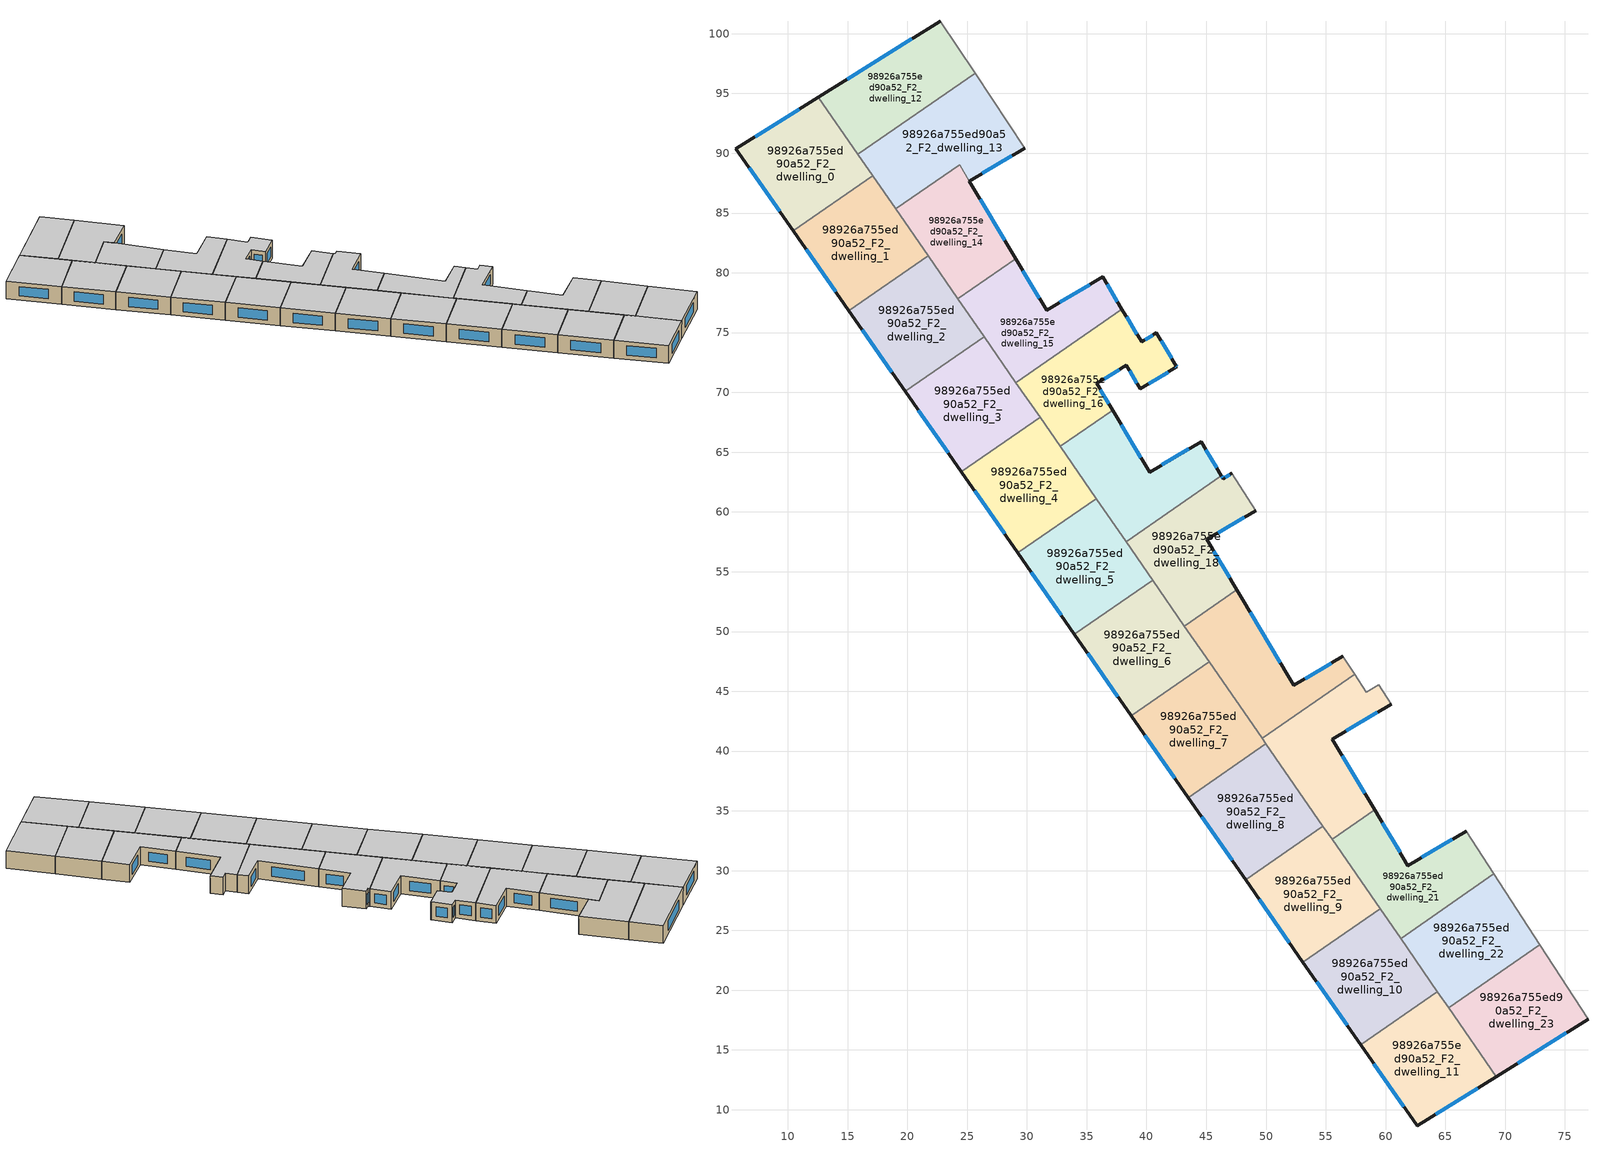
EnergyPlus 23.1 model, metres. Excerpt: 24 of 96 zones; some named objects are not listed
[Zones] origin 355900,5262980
98926a755ed90a52_F2_dwelling_0
 floor to 98926a755ed90a52_F1_dwelling_0 (EU_floor_Construction): 12.56,94.68 17.09,88.14 10.44,83.54 5.67,90.38 z6
 wall outside (EU_wall_Construction): 12.56,94.68 5.67,90.38 10.44,83.54 z6:9
 wall to 98926a755ed90a52_F2_dwelling_1 (EU_wall_Construction): 10.44,83.54 17.09,88.14 z6:9
 wall to 98926a755ed90a52_F2_dwelling_12 (EU_wall_Construction): 15.86,89.91 12.56,94.68 z6:9
 wall to 98926a755ed90a52_F2_dwelling_13 (EU_wall_Construction): 17.09,88.14 15.86,89.91 z6:9
 window (EU_Window_Construction): 6.79,88.77 9.32,85.14 / 10.95,93.67 7.29,91.39 z6.7:8.3
 ceiling to 98926a755ed90a52_F3_dwelling_0 (EU_floor_Construction): 17.09,88.14 12.56,94.68 5.67,90.38 10.44,83.54 z9
98926a755ed90a52_F2_dwelling_1
 floor to 98926a755ed90a52_F1_dwelling_1 (EU_floor_Construction): 17.09,88.14 21.75,81.41 15.12,76.83 10.44,83.54 z6
 wall outside (EU_wall_Construction): 10.44,83.54 15.12,76.83 z6:9
 wall to 98926a755ed90a52_F2_dwelling_2 (EU_wall_Construction): 15.12,76.83 21.75,81.41 z6:9
 wall to 98926a755ed90a52_F2_dwelling_14 (EU_wall_Construction): 21.75,81.41 19.03,85.34 z6:9
 wall to 98926a755ed90a52_F2_dwelling_13 (EU_wall_Construction): 19.03,85.34 17.09,88.14 z6:9
 window (EU_Window_Construction): 11.54,81.96 14.02,78.4 z6.7:8.3
 ceiling to 98926a755ed90a52_F3_dwelling_1 (EU_floor_Construction): 21.75,81.41 17.09,88.14 10.44,83.54 15.12,76.83 z9
98926a755ed90a52_F2_dwelling_10
 floor to 98926a755ed90a52_F1_dwelling_10 (EU_floor_Construction): 59.54,26.81 64.34,19.88 57.91,15.43 53.09,22.35 z6
 wall outside (EU_wall_Construction): 53.09,22.35 57.91,15.43 z6:9
 wall to 98926a755ed90a52_F2_dwelling_11 (EU_wall_Construction): 57.91,15.43 64.34,19.88 z6:9
 wall to 98926a755ed90a52_F2_dwelling_9 (EU_wall_Construction): 59.54,26.81 53.09,22.35 z6:9
 wall to 98926a755ed90a52_F2_dwelling_22 (EU_wall_Construction): 64.34,19.88 61.27,24.32 z6:9
 wall to 98926a755ed90a52_F2_dwelling_21 (EU_wall_Construction): 61.27,24.32 59.54,26.81 z6:9
 window (EU_Window_Construction): 54.22,20.73 56.78,17.06 z6.7:8.3
 ceiling to 98926a755ed90a52_F3_dwelling_10 (EU_floor_Construction): 64.34,19.88 59.54,26.81 53.09,22.35 57.91,15.43 z9
98926a755ed90a52_F2_dwelling_11
 floor to 98926a755ed90a52_F1_dwelling_11 (EU_floor_Construction): 64.34,19.88 69.26,12.78 62.64,8.65 57.91,15.43 z6
 wall outside (EU_wall_Construction): 57.91,15.43 62.64,8.65 69.26,12.78 z6:9
 wall to 98926a755ed90a52_F2_dwelling_23 (EU_wall_Construction): 69.26,12.78 65.28,18.53 z6:9
 wall to 98926a755ed90a52_F2_dwelling_22 (EU_wall_Construction): 65.28,18.53 64.34,19.88 z6:9
 window (EU_Window_Construction): 64.2,9.62 67.71,11.81 / 59.02,13.84 61.53,10.24 z6.7:8.3
 ceiling to 98926a755ed90a52_F3_dwelling_11 (EU_floor_Construction): 69.26,12.78 64.34,19.88 57.91,15.43 62.64,8.65 z9
98926a755ed90a52_F2_dwelling_12
 floor to 98926a755ed90a52_F1_dwelling_12 (EU_floor_Construction): 22.78,101.06 25.66,96.7 15.86,89.91 12.56,94.68 z6
 wall outside (EU_wall_Construction): 22.78,101.06 12.56,94.68 z6:9
 wall to 98926a755ed90a52_F2_dwelling_13 (EU_wall_Construction): 15.86,89.91 25.66,96.7 z6:9
 wall adiabatic (EU_wall_Construction): 25.66,96.7 22.78,101.06 z6:9
 window (EU_Window_Construction): 20.38,99.56 14.96,96.18 z6.7:8.3
 ceiling to 98926a755ed90a52_F3_dwelling_12 (EU_floor_Construction): 25.66,96.7 22.78,101.06 12.56,94.68 15.86,89.91 z9
98926a755ed90a52_F2_dwelling_13
 floor to 98926a755ed90a52_F1_dwelling_13 (EU_floor_Construction): 25.66,96.7 29.83,90.42 25.2,87.66 24.38,89.04 19.03,85.34 15.86,89.91 z6
 wall outside (EU_wall_Construction): 25.2,87.66 29.83,90.42 z6:9
 wall adiabatic (EU_wall_Construction): 29.83,90.42 25.66,96.7 z6:9
 wall to 98926a755ed90a52_F2_dwelling_14 (EU_wall_Construction): 19.03,85.34 24.37,89.04 / 24.38,89.04 25.2,87.66 z6:9
 window (EU_Window_Construction): 26.28,88.31 28.74,89.77 z6.7:8.3
 ceiling to 98926a755ed90a52_F3_dwelling_13 (EU_floor_Construction): 29.83,90.42 25.66,96.7 15.86,89.91 19.03,85.34 24.38,89.04 25.2,87.66 z9
98926a755ed90a52_F2_dwelling_14
 floor to 98926a755ed90a52_F1_dwelling_14 (EU_floor_Construction): 25.2,87.66 29.06,81.19 24.22,77.84 19.03,85.34 24.37,89.04 z6
 wall outside (EU_wall_Construction): 29.06,81.19 25.2,87.66 z6:9
 wall to 98926a755ed90a52_F2_dwelling_15 (EU_wall_Construction): 24.22,77.84 29.06,81.19 z6:9
 wall to 98926a755ed90a52_F2_dwelling_2 (EU_wall_Construction): 21.75,81.41 24.22,77.84 z6:9
 window (EU_Window_Construction): 28.15,82.71 26.11,86.14 z6.7:8.3
 ceiling to 98926a755ed90a52_F3_dwelling_14 (EU_floor_Construction): 29.06,81.19 25.2,87.66 24.37,89.04 19.03,85.34 24.22,77.84 z9
98926a755ed90a52_F2_dwelling_15
 floor to 98926a755ed90a52_F1_dwelling_15 (EU_floor_Construction): 36.35,79.66 37.96,76.97 29.08,70.82 24.22,77.84 29.06,81.19 31.64,76.86 z6
 wall outside (EU_wall_Construction): 37.96,76.97 36.35,79.66 31.64,76.86 29.06,81.19 z6:9
 wall to 98926a755ed90a52_F2_dwelling_16 (EU_wall_Construction): 29.08,70.82 37.96,76.97 z6:9
 wall to 98926a755ed90a52_F2_dwelling_3 (EU_wall_Construction): 26.42,74.67 29.08,70.82 z6:9
 wall to 98926a755ed90a52_F2_dwelling_2 (EU_wall_Construction): 24.22,77.84 26.42,74.67 z6:9
 window (EU_Window_Construction): 31.04,77.88 29.67,80.18 / 35.24,79 32.75,77.52 / 37.58,77.6 36.72,79.03 z6.7:8.3
 ceiling to 98926a755ed90a52_F3_dwelling_15 (EU_floor_Construction): 37.96,76.97 36.35,79.66 31.64,76.86 29.06,81.19 24.22,77.84 29.08,70.82 z9
98926a755ed90a52_F2_dwelling_16
 floor to 98926a755ed90a52_F1_dwelling_16 (EU_floor_Construction): 40.84,74.97 42.49,72.19 42.53,72.12 39.47,70.31 38.32,72.25 35.83,70.77 37.17,68.51 32.78,65.47 29.08,70.82 37.96,76.97 39.59,74.23 z6
 wall outside (EU_wall_Construction): 37.17,68.51 35.83,70.77 38.32,72.25 39.47,70.31 42.53,72.12 42.49,72.19 40.84,74.97 39.59,74.23 37.96,76.97 z6:9
 wall to 98926a755ed90a52_F2_dwelling_17 (EU_wall_Construction): 32.78,65.47 37.17,68.51 z6:9
 wall to 98926a755ed90a52_F2_dwelling_4 (EU_wall_Construction): 31.1,67.9 32.78,65.47 z6:9
 wall to 98926a755ed90a52_F2_dwelling_3 (EU_wall_Construction): 29.08,70.82 31.1,67.9 z6:9
 window (EU_Window_Construction): 40.19,70.74 41.81,71.7 / 38.59,71.79 39.2,70.76 / 36.41,71.11 37.73,71.9 / 36.86,69.04 36.14,70.24 / 39.2,74.87 38.34,76.32 / 40.54,74.8 39.88,74.4 / 42.1,72.84 41.22,74.32 / 42.52,72.14 42.5,72.18 z6.7:8.3
 ceiling to 98926a755ed90a52_F3_dwelling_16 (EU_floor_Construction): 39.47,70.31 42.53,72.12 42.49,72.19 40.84,74.97 39.59,74.23 37.96,76.97 29.08,70.82 32.78,65.47 37.17,68.51 35.83,70.77 38.32,72.25 z9
98926a755ed90a52_F2_dwelling_17
 floor to 98926a755ed90a52_F1_dwelling_17 (EU_floor_Construction): 44.57,65.87 46.26,63.03 38.29,57.51 32.78,65.47 37.17,68.51 40.27,63.33 z6
 wall outside (EU_wall_Construction): 46.26,63.03 44.57,65.87 40.27,63.33 37.17,68.51 z6:9
 wall to 98926a755ed90a52_F2_dwelling_18 (EU_wall_Construction): 38.29,57.51 46.26,63.03 z6:9
 wall to 98926a755ed90a52_F2_dwelling_5 (EU_wall_Construction): 35.8,61.11 38.29,57.51 z6:9
 wall to 98926a755ed90a52_F2_dwelling_4 (EU_wall_Construction): 32.78,65.47 35.8,61.11 z6:9
 window (EU_Window_Construction): 39.54,64.55 37.9,67.3 / 43.56,65.27 41.28,63.93 / 45.86,63.7 44.96,65.2 z6.7:8.3
 ceiling to 98926a755ed90a52_F3_dwelling_17 (EU_floor_Construction): 46.26,63.03 44.57,65.87 40.27,63.33 37.17,68.51 32.78,65.47 38.29,57.51 z9
98926a755ed90a52_F2_dwelling_18
 floor to 98926a755ed90a52_F1_dwelling_18 (EU_floor_Construction): 47.15,63.23 49.13,60.12 45.04,57.7 47.55,53.49 43.17,50.46 38.29,57.51 46.26,63.03 46.4,62.79 z6
 wall outside (EU_wall_Construction): 47.55,53.49 45.04,57.7 49.13,60.12 / 47.15,63.23 46.4,62.79 46.26,63.03 z6:9
 wall adiabatic (EU_wall_Construction): 49.13,60.12 47.15,63.23 z6:9
 wall to 98926a755ed90a52_F2_dwelling_19 (EU_wall_Construction): 43.17,50.46 47.55,53.49 z6:9
 wall to 98926a755ed90a52_F2_dwelling_6 (EU_wall_Construction): 40.52,54.3 43.17,50.46 z6:9
 wall to 98926a755ed90a52_F2_dwelling_5 (EU_wall_Construction): 38.29,57.51 40.52,54.3 z6:9
 window (EU_Window_Construction): 46,58.26 48.17,59.55 / 46.97,54.48 45.63,56.71 / 46.37,62.84 46.29,62.97 / 46.97,63.12 46.58,62.89 z6.7:8.3
 ceiling to 98926a755ed90a52_F3_dwelling_18 (EU_floor_Construction): 47.55,53.49 45.04,57.7 49.13,60.12 47.15,63.23 46.4,62.79 46.26,63.03 38.29,57.51 43.17,50.46 z9
98926a755ed90a52_F2_dwelling_19
 floor to 98926a755ed90a52_F1_dwelling_19 (EU_floor_Construction): 56.44,47.93 57.41,46.41 49.68,41.06 43.17,50.46 47.55,53.49 52.33,45.5 z6
 wall outside (EU_wall_Construction): 56.44,47.93 52.33,45.5 47.55,53.49 z6:9
 wall to 98926a755ed90a52_F2_dwelling_20 (EU_wall_Construction): 49.68,41.06 57.41,46.41 z6:9
 wall adiabatic (EU_wall_Construction): 57.41,46.41 56.44,47.93 z6:9
 wall to 98926a755ed90a52_F2_dwelling_7 (EU_wall_Construction): 45.25,47.46 49.68,41.06 z6:9
 wall to 98926a755ed90a52_F2_dwelling_6 (EU_wall_Construction): 43.17,50.46 45.25,47.46 z6:9
 window (EU_Window_Construction): 51.21,47.37 48.68,51.61 / 55.47,47.36 53.3,46.07 z6.7:8.3
 ceiling to 98926a755ed90a52_F3_dwelling_19 (EU_floor_Construction): 57.41,46.41 56.44,47.93 52.33,45.5 47.55,53.49 43.17,50.46 49.68,41.06 z9
98926a755ed90a52_F2_dwelling_2
 floor to 98926a755ed90a52_F1_dwelling_2 (EU_floor_Construction): 21.75,81.41 26.42,74.67 19.81,70.1 15.12,76.83 z6
 wall outside (EU_wall_Construction): 15.12,76.83 19.81,70.1 z6:9
 wall to 98926a755ed90a52_F2_dwelling_3 (EU_wall_Construction): 19.81,70.1 26.42,74.67 z6:9
 window (EU_Window_Construction): 16.22,75.25 18.71,71.68 z6.7:8.3
 ceiling to 98926a755ed90a52_F3_dwelling_2 (EU_floor_Construction): 26.42,74.67 21.75,81.41 15.12,76.83 19.81,70.1 z9
98926a755ed90a52_F2_dwelling_20
 floor to 98926a755ed90a52_F1_dwelling_20 (EU_floor_Construction): 59.42,45.57 60.47,43.93 55.54,41 59.08,35.09 55.52,32.63 49.68,41.06 57.41,46.41 58.37,44.9 z6
 wall outside (EU_wall_Construction): 59.08,35.09 55.54,41 60.47,43.93 z6:9
 wall to 98926a755ed90a52_F2_dwelling_21 (EU_wall_Construction): 55.52,32.63 59.08,35.09 z6:9
 wall adiabatic (EU_wall_Construction): 60.47,43.93 59.42,45.57 58.37,44.9 57.41,46.41 z6:9
 wall to 98926a755ed90a52_F2_dwelling_8 (EU_wall_Construction): 50,40.6 54.76,33.72 z6:9
 wall to 98926a755ed90a52_F2_dwelling_7 (EU_wall_Construction): 49.68,41.06 50,40.6 z6:9
 wall to 98926a755ed90a52_F2_dwelling_9 (EU_wall_Construction): 54.76,33.72 55.52,32.63 z6:9
 window (EU_Window_Construction): 56.7,41.69 59.32,43.24 / 58.25,36.48 56.37,39.61 z6.7:8.3
 ceiling to 98926a755ed90a52_F3_dwelling_20 (EU_floor_Construction): 59.08,35.09 55.54,41 60.47,43.93 59.42,45.57 58.37,44.9 57.41,46.41 49.68,41.06 55.52,32.63 z9
98926a755ed90a52_F2_dwelling_21
 floor to 98926a755ed90a52_F1_dwelling_21 (EU_floor_Construction): 66.74,33.31 69.06,29.72 61.27,24.32 55.52,32.63 59.08,35.09 61.87,30.43 z6
 wall outside (EU_wall_Construction): 66.74,33.31 61.87,30.43 59.08,35.09 z6:9
 wall to 98926a755ed90a52_F2_dwelling_22 (EU_wall_Construction): 61.27,24.32 69.06,29.72 z6:9
 wall adiabatic (EU_wall_Construction): 69.06,29.72 66.74,33.31 z6:9
 wall to 98926a755ed90a52_F2_dwelling_9 (EU_wall_Construction): 55.52,32.63 59.54,26.81 z6:9
 window (EU_Window_Construction): 61.21,31.52 59.73,33.99 / 65.6,32.63 63.01,31.1 z6.7:8.3
 ceiling to 98926a755ed90a52_F3_dwelling_21 (EU_floor_Construction): 69.06,29.72 66.74,33.31 61.87,30.43 59.08,35.09 55.52,32.63 61.27,24.32 z9
98926a755ed90a52_F2_dwelling_22
 floor to 98926a755ed90a52_F1_dwelling_22 (EU_floor_Construction): 69.06,29.72 72.89,23.81 65.28,18.53 61.27,24.32 z6
 wall adiabatic (EU_wall_Construction): 72.89,23.81 69.06,29.72 z6:9
 wall to 98926a755ed90a52_F2_dwelling_23 (EU_wall_Construction): 65.28,18.53 72.89,23.81 z6:9
 ceiling to 98926a755ed90a52_F3_dwelling_22 (EU_floor_Construction): 72.89,23.81 69.06,29.72 61.27,24.32 65.28,18.53 z9
98926a755ed90a52_F2_dwelling_23
 floor to 98926a755ed90a52_F1_dwelling_23 (EU_floor_Construction): 72.89,23.81 76.93,17.57 69.26,12.78 65.28,18.53 z6
 wall outside (EU_wall_Construction): 69.26,12.78 76.93,17.57 z6:9
 wall adiabatic (EU_wall_Construction): 76.93,17.57 72.89,23.81 z6:9
 window (EU_Window_Construction): 71.06,13.9 75.13,16.44 z6.7:8.3
 ceiling to 98926a755ed90a52_F3_dwelling_23 (EU_floor_Construction): 76.93,17.57 72.89,23.81 65.28,18.53 69.26,12.78 z9
98926a755ed90a52_F2_dwelling_3
 floor to 98926a755ed90a52_F1_dwelling_3 (EU_floor_Construction): 26.42,74.67 31.1,67.9 24.52,63.34 19.81,70.1 z6
 wall outside (EU_wall_Construction): 19.81,70.1 24.52,63.34 z6:9
 wall to 98926a755ed90a52_F2_dwelling_4 (EU_wall_Construction): 24.52,63.34 31.1,67.9 z6:9
 window (EU_Window_Construction): 20.92,68.51 23.41,64.93 z6.7:8.3
 ceiling to 98926a755ed90a52_F3_dwelling_3 (EU_floor_Construction): 31.1,67.9 26.42,74.67 19.81,70.1 24.52,63.34 z9
98926a755ed90a52_F2_dwelling_4
 floor to 98926a755ed90a52_F1_dwelling_4 (EU_floor_Construction): 31.1,67.9 35.8,61.11 29.24,56.57 24.52,63.34 z6
 wall outside (EU_wall_Construction): 24.52,63.34 29.24,56.57 z6:9
 wall to 98926a755ed90a52_F2_dwelling_5 (EU_wall_Construction): 29.24,56.57 35.8,61.11 z6:9
 window (EU_Window_Construction): 25.63,61.75 28.13,58.16 z6.7:8.3
 ceiling to 98926a755ed90a52_F3_dwelling_4 (EU_floor_Construction): 35.8,61.11 31.1,67.9 24.52,63.34 29.24,56.57 z9
98926a755ed90a52_F2_dwelling_5
 floor to 98926a755ed90a52_F1_dwelling_5 (EU_floor_Construction): 35.8,61.11 40.52,54.3 33.98,49.77 29.24,56.57 z6
 wall outside (EU_wall_Construction): 29.24,56.57 33.98,49.77 z6:9
 wall to 98926a755ed90a52_F2_dwelling_6 (EU_wall_Construction): 33.98,49.77 40.52,54.3 z6:9
 window (EU_Window_Construction): 30.35,54.97 32.86,51.37 z6.7:8.3
 ceiling to 98926a755ed90a52_F3_dwelling_5 (EU_floor_Construction): 40.52,54.3 35.8,61.11 29.24,56.57 33.98,49.77 z9
98926a755ed90a52_F2_dwelling_6
 floor to 98926a755ed90a52_F1_dwelling_6 (EU_floor_Construction): 40.52,54.3 45.25,47.46 38.73,42.95 33.98,49.77 z6
 wall outside (EU_wall_Construction): 33.98,49.77 38.73,42.95 z6:9
 wall to 98926a755ed90a52_F2_dwelling_7 (EU_wall_Construction): 38.73,42.95 45.25,47.46 z6:9
 window (EU_Window_Construction): 35.09,48.17 37.62,44.55 z6.7:8.3
 ceiling to 98926a755ed90a52_F3_dwelling_6 (EU_floor_Construction): 45.25,47.46 40.52,54.3 33.98,49.77 38.73,42.95 z9
98926a755ed90a52_F2_dwelling_7
 floor to 98926a755ed90a52_F1_dwelling_7 (EU_floor_Construction): 45.25,47.46 50,40.6 43.5,36.11 38.73,42.95 z6
 wall outside (EU_wall_Construction): 38.73,42.95 43.5,36.11 z6:9
 wall to 98926a755ed90a52_F2_dwelling_8 (EU_wall_Construction): 43.5,36.11 50,40.6 z6:9
 window (EU_Window_Construction): 39.85,41.34 42.38,37.71 z6.7:8.3
 ceiling to 98926a755ed90a52_F3_dwelling_7 (EU_floor_Construction): 50,40.6 45.25,47.46 38.73,42.95 43.5,36.11 z9
98926a755ed90a52_F2_dwelling_8
 floor to 98926a755ed90a52_F1_dwelling_8 (EU_floor_Construction): 50,40.6 54.76,33.72 48.29,29.24 43.5,36.11 z6
 wall outside (EU_wall_Construction): 43.5,36.11 48.29,29.24 z6:9
 wall to 98926a755ed90a52_F2_dwelling_9 (EU_wall_Construction): 48.29,29.24 54.76,33.72 z6:9
 window (EU_Window_Construction): 44.63,34.49 47.16,30.85 z6.7:8.3
 ceiling to 98926a755ed90a52_F3_dwelling_8 (EU_floor_Construction): 54.76,33.72 50,40.6 43.5,36.11 48.29,29.24 z9
98926a755ed90a52_F2_dwelling_9
 floor to 98926a755ed90a52_F1_dwelling_9 (EU_floor_Construction): 54.76,33.72 59.54,26.81 53.09,22.35 48.29,29.24 z6
 wall outside (EU_wall_Construction): 48.29,29.24 53.09,22.35 z6:9
 window (EU_Window_Construction): 49.42,27.62 51.96,23.97 z6.7:8.3
 ceiling to 98926a755ed90a52_F3_dwelling_9 (EU_floor_Construction): 59.54,26.81 54.76,33.72 48.29,29.24 53.09,22.35 z9
[Building]
EU S2 Campaign: North Axis=0; Terrain=City; Solar Distribution=FullExterior
[Site:Location]
Budapest.Ferenc.Liszt.Intl.AP: Latitude=47.437; Longitude=19.256; Time Zone=1; Elevation=185
[SizingPeriod:WeatherFileDays]
AnnualSizingPeriod: Begin Month=1; Begin Day of Month=1; End Month=12; End Day of Month=31; Day of Week for Start Day=Monday; Use Weather File Daylight Saving Period=No; Use Weather File Rain and Snow Indicators=No
[MATERIAL]
EU_InternalMass_Material: Roughness=MediumRough; Thickness=0.1; Conductivity=1; Density=1800; Specific Heat=900; Thermal Absorptance=0.9; Solar Absorptance=0.7; Visible Absorptance=0.7
[MATERIAL:NOMASS] Roughness=MediumRough; Thermal Absorptance=0.9; Solar Absorptance=0.7; Visible Absorptance=0.7
Name | Thermal Resistance
EU_wall_NoMass | 0.832559
EU_floor_NoMass | 0.872794
[WINDOWMATERIAL:SIMPLEGLAZINGSYSTEM]
EU_Window_SimpleGlazing: UFactor=2.79869; Solar Heat Gain Coefficient=0.75; Visible Transmittance=0.75
[CONSTRUCTION]
EU_wall_Construction: EU_wall_NoMass
EU_floor_Construction: EU_floor_NoMass
EU_Window_Construction: EU_Window_SimpleGlazing
EU_InternalMass_Construction: EU_InternalMass_Material
[ZONE] Type=1; Multiplier=1; Ceiling Height=autocalculate; Floor Area=autocalculate; Part of Total Floor Area=Yes
Name | Volume
98926a755ed90a52_F2_dwelling_0 | 198.057
98926a755ed90a52_F2_dwelling_1 | 198.036
98926a755ed90a52_F2_dwelling_10 | 198.038
98926a755ed90a52_F2_dwelling_11 | 198.054
98926a755ed90a52_F2_dwelling_12; 98926a755ed90a52_F2_dwelling_9 | 198.048
98926a755ed90a52_F2_dwelling_13 | 226.72
98926a755ed90a52_F2_dwelling_14 | 169.36
98926a755ed90a52_F2_dwelling_15 | 198.058
98926a755ed90a52_F2_dwelling_16 | 198.185
98926a755ed90a52_F2_dwelling_17 | 197.913
98926a755ed90a52_F2_dwelling_18 | 198.033
98926a755ed90a52_F2_dwelling_19; 98926a755ed90a52_F2_dwelling_6 | 198.055
98926a755ed90a52_F2_dwelling_2 | 198.059
98926a755ed90a52_F2_dwelling_20; 98926a755ed90a52_F2_dwelling_7 | 198.04
98926a755ed90a52_F2_dwelling_21 | 198.044
98926a755ed90a52_F2_dwelling_22; 98926a755ed90a52_F2_dwelling_23 | 198.05
98926a755ed90a52_F2_dwelling_3 | 198.022
98926a755ed90a52_F2_dwelling_4 | 198.056
98926a755ed90a52_F2_dwelling_5 | 198.049
98926a755ed90a52_F2_dwelling_8 | 198.034
[INTERNALMASS] Construction=EU_InternalMass_Construction
Name | Zone or ZoneList | Surface Area
98926a755ed90a52_F2_dwelling_0_EU_InternalMass | 98926a755ed90a52_F2_dwelling_0 | 66.0191
98926a755ed90a52_F2_dwelling_1_EU_InternalMass | 98926a755ed90a52_F2_dwelling_1 | 66.0119
98926a755ed90a52_F2_dwelling_2_EU_InternalMass | 98926a755ed90a52_F2_dwelling_2 | 66.0197
98926a755ed90a52_F2_dwelling_3_EU_InternalMass | 98926a755ed90a52_F2_dwelling_3 | 66.0072
98926a755ed90a52_F2_dwelling_4_EU_InternalMass | 98926a755ed90a52_F2_dwelling_4 | 66.0186
98926a755ed90a52_F2_dwelling_5_EU_InternalMass | 98926a755ed90a52_F2_dwelling_5 | 66.0165
98926a755ed90a52_F2_dwelling_6_EU_InternalMass | 98926a755ed90a52_F2_dwelling_6 | 66.0181
98926a755ed90a52_F2_dwelling_7_EU_InternalMass | 98926a755ed90a52_F2_dwelling_7 | 66.0136
98926a755ed90a52_F2_dwelling_8_EU_InternalMass | 98926a755ed90a52_F2_dwelling_8 | 66.0113
98926a755ed90a52_F2_dwelling_9_EU_InternalMass | 98926a755ed90a52_F2_dwelling_9 | 66.016
98926a755ed90a52_F2_dwelling_10_EU_InternalMass | 98926a755ed90a52_F2_dwelling_10 | 66.0126
98926a755ed90a52_F2_dwelling_11_EU_InternalMass | 98926a755ed90a52_F2_dwelling_11 | 66.018
98926a755ed90a52_F2_dwelling_12_EU_InternalMass | 98926a755ed90a52_F2_dwelling_12 | 66.016
98926a755ed90a52_F2_dwelling_13_EU_InternalMass | 98926a755ed90a52_F2_dwelling_13 | 75.5717
98926a755ed90a52_F2_dwelling_14_EU_InternalMass | 98926a755ed90a52_F2_dwelling_14 | 56.4569
98926a755ed90a52_F2_dwelling_15_EU_InternalMass | 98926a755ed90a52_F2_dwelling_15 | 66.0194
98926a755ed90a52_F2_dwelling_16_EU_InternalMass | 98926a755ed90a52_F2_dwelling_16 | 66.0619
98926a755ed90a52_F2_dwelling_17_EU_InternalMass | 98926a755ed90a52_F2_dwelling_17 | 65.971
98926a755ed90a52_F2_dwelling_18_EU_InternalMass | 98926a755ed90a52_F2_dwelling_18 | 66.011
98926a755ed90a52_F2_dwelling_19_EU_InternalMass | 98926a755ed90a52_F2_dwelling_19 | 66.0182
98926a755ed90a52_F2_dwelling_20_EU_InternalMass | 98926a755ed90a52_F2_dwelling_20 | 66.0134
98926a755ed90a52_F2_dwelling_21_EU_InternalMass | 98926a755ed90a52_F2_dwelling_21 | 66.0145
98926a755ed90a52_F2_dwelling_22_EU_InternalMass | 98926a755ed90a52_F2_dwelling_22 | 66.0167
98926a755ed90a52_F2_dwelling_23_EU_InternalMass | 98926a755ed90a52_F2_dwelling_23 | 66.0168
[OTHEREQUIPMENT] Fuel Type=Electricity; Design Level Calculation Method=Watts/Area; Power per Zone Floor Area=1; Fraction Latent=0; Fraction Radiant=0; Fraction Lost=0; Carbon Dioxide Generation Rate=0; EndUse Subcategory=EU_Step8_InternalGains
Name | Zone or ZoneList or Space or SpaceList | Schedule
EU_Step8_InternalGain_98926a755ed90a52_F2_dwelling_0_f000 | 98926a755ed90a52_F2_dwelling_0 | EU_Step8_GainSchedule_98926a755ed90a52_F2_dwelling_0_f000
EU_Step8_InternalGain_98926a755ed90a52_F2_dwelling_1_f000 | 98926a755ed90a52_F2_dwelling_1 | EU_Step8_GainSchedule_98926a755ed90a52_F2_dwelling_1_f000
EU_Step8_InternalGain_98926a755ed90a52_F2_dwelling_2_f000 | 98926a755ed90a52_F2_dwelling_2 | EU_Step8_GainSchedule_98926a755ed90a52_F2_dwelling_2_f000
EU_Step8_InternalGain_98926a755ed90a52_F2_dwelling_3_f000 | 98926a755ed90a52_F2_dwelling_3 | EU_Step8_GainSchedule_98926a755ed90a52_F2_dwelling_3_f000
EU_Step8_InternalGain_98926a755ed90a52_F2_dwelling_4_f000 | 98926a755ed90a52_F2_dwelling_4 | EU_Step8_GainSchedule_98926a755ed90a52_F2_dwelling_4_f000
EU_Step8_InternalGain_98926a755ed90a52_F2_dwelling_5_f000 | 98926a755ed90a52_F2_dwelling_5 | EU_Step8_GainSchedule_98926a755ed90a52_F2_dwelling_5_f000
EU_Step8_InternalGain_98926a755ed90a52_F2_dwelling_6_f000 | 98926a755ed90a52_F2_dwelling_6 | EU_Step8_GainSchedule_98926a755ed90a52_F2_dwelling_6_f000
EU_Step8_InternalGain_98926a755ed90a52_F2_dwelling_7_f000 | 98926a755ed90a52_F2_dwelling_7 | EU_Step8_GainSchedule_98926a755ed90a52_F2_dwelling_7_f000
EU_Step8_InternalGain_98926a755ed90a52_F2_dwelling_8_f000 | 98926a755ed90a52_F2_dwelling_8 | EU_Step8_GainSchedule_98926a755ed90a52_F2_dwelling_8_f000
EU_Step8_InternalGain_98926a755ed90a52_F2_dwelling_9_f000 | 98926a755ed90a52_F2_dwelling_9 | EU_Step8_GainSchedule_98926a755ed90a52_F2_dwelling_9_f000
EU_Step8_InternalGain_98926a755ed90a52_F2_dwelling_10_f000 | 98926a755ed90a52_F2_dwelling_10 | EU_Step8_GainSchedule_98926a755ed90a52_F2_dwelling_10_f000
EU_Step8_InternalGain_98926a755ed90a52_F2_dwelling_11_f000 | 98926a755ed90a52_F2_dwelling_11 | EU_Step8_GainSchedule_98926a755ed90a52_F2_dwelling_11_f000
EU_Step8_InternalGain_98926a755ed90a52_F2_dwelling_12_f000 | 98926a755ed90a52_F2_dwelling_12 | EU_Step8_GainSchedule_98926a755ed90a52_F2_dwelling_12_f000
EU_Step8_InternalGain_98926a755ed90a52_F2_dwelling_13_f000 | 98926a755ed90a52_F2_dwelling_13 | EU_Step8_GainSchedule_98926a755ed90a52_F2_dwelling_13_f000
EU_Step8_InternalGain_98926a755ed90a52_F2_dwelling_14_f000 | 98926a755ed90a52_F2_dwelling_14 | EU_Step8_GainSchedule_98926a755ed90a52_F2_dwelling_14_f000
EU_Step8_InternalGain_98926a755ed90a52_F2_dwelling_15_f000 | 98926a755ed90a52_F2_dwelling_15 | EU_Step8_GainSchedule_98926a755ed90a52_F2_dwelling_15_f000
EU_Step8_InternalGain_98926a755ed90a52_F2_dwelling_16_f000 | 98926a755ed90a52_F2_dwelling_16 | EU_Step8_GainSchedule_98926a755ed90a52_F2_dwelling_16_f000
EU_Step8_InternalGain_98926a755ed90a52_F2_dwelling_17_f000 | 98926a755ed90a52_F2_dwelling_17 | EU_Step8_GainSchedule_98926a755ed90a52_F2_dwelling_17_f000
EU_Step8_InternalGain_98926a755ed90a52_F2_dwelling_18_f000 | 98926a755ed90a52_F2_dwelling_18 | EU_Step8_GainSchedule_98926a755ed90a52_F2_dwelling_18_f000
EU_Step8_InternalGain_98926a755ed90a52_F2_dwelling_19_f000 | 98926a755ed90a52_F2_dwelling_19 | EU_Step8_GainSchedule_98926a755ed90a52_F2_dwelling_19_f000
EU_Step8_InternalGain_98926a755ed90a52_F2_dwelling_20_f000 | 98926a755ed90a52_F2_dwelling_20 | EU_Step8_GainSchedule_98926a755ed90a52_F2_dwelling_20_f000
EU_Step8_InternalGain_98926a755ed90a52_F2_dwelling_21_f000 | 98926a755ed90a52_F2_dwelling_21 | EU_Step8_GainSchedule_98926a755ed90a52_F2_dwelling_21_f000
EU_Step8_InternalGain_98926a755ed90a52_F2_dwelling_22_f000 | 98926a755ed90a52_F2_dwelling_22 | EU_Step8_GainSchedule_98926a755ed90a52_F2_dwelling_22_f000
EU_Step8_InternalGain_98926a755ed90a52_F2_dwelling_23_f000 | 98926a755ed90a52_F2_dwelling_23 | EU_Step8_GainSchedule_98926a755ed90a52_F2_dwelling_23_f000
[ZONEVENTILATION:DESIGNFLOWRATE] Schedule=EU_AlwaysOn; Design Flow Rate Calculation Method=AirChanges/Hour; Air Changes per Hour=0.475469; Ventilation Type=Natural; Fan Pressure Rise=0; Fan Total Efficiency=1; Constant Term Coefficient=1; Temperature Term Coefficient=0; Velocity Term Coefficient=0; Velocity Squared Term Coefficient=0; Minimum Indoor Temperature=-100; Maximum Indoor Temperature=100; Delta Temperature=-100; Minimum Outdoor Temperature=-100; Maximum Outdoor Temperature=100; Maximum Wind Speed=40
Name | Zone or ZoneList or Space or SpaceList
EU_ConstantAir_98926a755ed90a52_F2_dwelling_0 | 98926a755ed90a52_F2_dwelling_0
EU_ConstantAir_98926a755ed90a52_F2_dwelling_1 | 98926a755ed90a52_F2_dwelling_1
EU_ConstantAir_98926a755ed90a52_F2_dwelling_2 | 98926a755ed90a52_F2_dwelling_2
EU_ConstantAir_98926a755ed90a52_F2_dwelling_3 | 98926a755ed90a52_F2_dwelling_3
EU_ConstantAir_98926a755ed90a52_F2_dwelling_4 | 98926a755ed90a52_F2_dwelling_4
EU_ConstantAir_98926a755ed90a52_F2_dwelling_5 | 98926a755ed90a52_F2_dwelling_5
EU_ConstantAir_98926a755ed90a52_F2_dwelling_6 | 98926a755ed90a52_F2_dwelling_6
EU_ConstantAir_98926a755ed90a52_F2_dwelling_7 | 98926a755ed90a52_F2_dwelling_7
EU_ConstantAir_98926a755ed90a52_F2_dwelling_8 | 98926a755ed90a52_F2_dwelling_8
EU_ConstantAir_98926a755ed90a52_F2_dwelling_9 | 98926a755ed90a52_F2_dwelling_9
EU_ConstantAir_98926a755ed90a52_F2_dwelling_10 | 98926a755ed90a52_F2_dwelling_10
EU_ConstantAir_98926a755ed90a52_F2_dwelling_11 | 98926a755ed90a52_F2_dwelling_11
EU_ConstantAir_98926a755ed90a52_F2_dwelling_12 | 98926a755ed90a52_F2_dwelling_12
EU_ConstantAir_98926a755ed90a52_F2_dwelling_13 | 98926a755ed90a52_F2_dwelling_13
EU_ConstantAir_98926a755ed90a52_F2_dwelling_14 | 98926a755ed90a52_F2_dwelling_14
EU_ConstantAir_98926a755ed90a52_F2_dwelling_15 | 98926a755ed90a52_F2_dwelling_15
EU_ConstantAir_98926a755ed90a52_F2_dwelling_16 | 98926a755ed90a52_F2_dwelling_16
EU_ConstantAir_98926a755ed90a52_F2_dwelling_17 | 98926a755ed90a52_F2_dwelling_17
EU_ConstantAir_98926a755ed90a52_F2_dwelling_18 | 98926a755ed90a52_F2_dwelling_18
EU_ConstantAir_98926a755ed90a52_F2_dwelling_19 | 98926a755ed90a52_F2_dwelling_19
EU_ConstantAir_98926a755ed90a52_F2_dwelling_20 | 98926a755ed90a52_F2_dwelling_20
EU_ConstantAir_98926a755ed90a52_F2_dwelling_21 | 98926a755ed90a52_F2_dwelling_21
EU_ConstantAir_98926a755ed90a52_F2_dwelling_22 | 98926a755ed90a52_F2_dwelling_22
EU_ConstantAir_98926a755ed90a52_F2_dwelling_23 | 98926a755ed90a52_F2_dwelling_23
[HVACTEMPLATE:ZONE:IDEALLOADSAIRSYSTEM] System Availability Schedule=EU_AlwaysOn; Maximum Heating Supply Air Temperature=50; Minimum Cooling Supply Air Temperature=13; Maximum Heating Supply Air Humidity Ratio=0.0156; Minimum Cooling Supply Air Humidity Ratio=0.0077; Heating Limit=NoLimit; Cooling Limit=NoLimit; Heating Availability Schedule=EU_AlwaysOn; Cooling Availability Schedule=EU_CoolingOff; Dehumidification Control Type=ConstantSensibleHeatRatio; Cooling Sensible Heat Ratio=0.7; Dehumidification Setpoint=60; Humidification Control Type=None; Humidification Setpoint=30; Outdoor Air Method=None; Outdoor Air Flow Rate per Person=0.00944; Outdoor Air Flow Rate per Zone Floor Area=0; Outdoor Air Flow Rate per Zone=0; Demand Controlled Ventilation Type=None; Outdoor Air Economizer Type=NoEconomizer; Heat Recovery Type=None; Sensible Heat Recovery Effectiveness=0.7; Latent Heat Recovery Effectiveness=0.65
Name | Template Thermostat
98926a755ed90a52_F2_dwelling_0 | EU_HeatOnly_98926a755ed90a52_F2_dwelling_0
98926a755ed90a52_F2_dwelling_1 | EU_HeatOnly_98926a755ed90a52_F2_dwelling_1
98926a755ed90a52_F2_dwelling_2 | EU_HeatOnly_98926a755ed90a52_F2_dwelling_2
98926a755ed90a52_F2_dwelling_3 | EU_HeatOnly_98926a755ed90a52_F2_dwelling_3
98926a755ed90a52_F2_dwelling_4 | EU_HeatOnly_98926a755ed90a52_F2_dwelling_4
98926a755ed90a52_F2_dwelling_5 | EU_HeatOnly_98926a755ed90a52_F2_dwelling_5
98926a755ed90a52_F2_dwelling_6 | EU_HeatOnly_98926a755ed90a52_F2_dwelling_6
98926a755ed90a52_F2_dwelling_7 | EU_HeatOnly_98926a755ed90a52_F2_dwelling_7
98926a755ed90a52_F2_dwelling_8 | EU_HeatOnly_98926a755ed90a52_F2_dwelling_8
98926a755ed90a52_F2_dwelling_9 | EU_HeatOnly_98926a755ed90a52_F2_dwelling_9
98926a755ed90a52_F2_dwelling_10 | EU_HeatOnly_98926a755ed90a52_F2_dwelling_10
98926a755ed90a52_F2_dwelling_11 | EU_HeatOnly_98926a755ed90a52_F2_dwelling_11
98926a755ed90a52_F2_dwelling_12 | EU_HeatOnly_98926a755ed90a52_F2_dwelling_12
98926a755ed90a52_F2_dwelling_13 | EU_HeatOnly_98926a755ed90a52_F2_dwelling_13
98926a755ed90a52_F2_dwelling_14 | EU_HeatOnly_98926a755ed90a52_F2_dwelling_14
98926a755ed90a52_F2_dwelling_15 | EU_HeatOnly_98926a755ed90a52_F2_dwelling_15
98926a755ed90a52_F2_dwelling_16 | EU_HeatOnly_98926a755ed90a52_F2_dwelling_16
98926a755ed90a52_F2_dwelling_17 | EU_HeatOnly_98926a755ed90a52_F2_dwelling_17
98926a755ed90a52_F2_dwelling_18 | EU_HeatOnly_98926a755ed90a52_F2_dwelling_18
98926a755ed90a52_F2_dwelling_19 | EU_HeatOnly_98926a755ed90a52_F2_dwelling_19
98926a755ed90a52_F2_dwelling_20 | EU_HeatOnly_98926a755ed90a52_F2_dwelling_20
98926a755ed90a52_F2_dwelling_21 | EU_HeatOnly_98926a755ed90a52_F2_dwelling_21
98926a755ed90a52_F2_dwelling_22 | EU_HeatOnly_98926a755ed90a52_F2_dwelling_22
98926a755ed90a52_F2_dwelling_23 | EU_HeatOnly_98926a755ed90a52_F2_dwelling_23
[SIZING:ZONE] Zone Cooling Design Supply Air Temperature Input Method=SupplyAirTemperature; Zone Cooling Design Supply Air Temperature=13; Zone Heating Design Supply Air Temperature Input Method=SupplyAirTemperature; Zone Heating Design Supply Air Temperature=50; Zone Cooling Design Supply Air Humidity Ratio=0.008; Zone Heating Design Supply Air Humidity Ratio=0.008; Cooling Design Air Flow Method=DesignDay; Cooling Design Air Flow Rate=0; Cooling Minimum Air Flow per Zone Floor Area=0.000762; Cooling Minimum Air Flow=0; Cooling Minimum Air Flow Fraction=0.2; Heating Design Air Flow Method=DesignDay; Heating Design Air Flow Rate=0; Heating Maximum Air Flow per Zone Floor Area=0.002032; Heating Maximum Air Flow=0.141576; Heating Maximum Air Flow Fraction=0.3; Account for Dedicated Outdoor Air System=No; Dedicated Outdoor Air System Control Strategy=NeutralSupplyAir; Dedicated Outdoor Air Low Setpoint Temperature for Design=autosize; Dedicated Outdoor Air High Setpoint Temperature for Design=autosize; Zone Load Sizing Method=Sensible Load Only No Latent Load; Zone Latent Cooling Design Supply Air Humidity Ratio Input Method=HumidityRatioDifference; Zone Cooling Design Supply Air Humidity Ratio Difference=0.005; Zone Latent Heating Design Supply Air Humidity Ratio Input Method=HumidityRatioDifference; Zone Humidification Design Supply Air Humidity Ratio Difference=0.005
98926a755ed90a52_F2_dwelling_0; 98926a755ed90a52_F2_dwelling_1; 98926a755ed90a52_F2_dwelling_2; 98926a755ed90a52_F2_dwelling_3; 98926a755ed90a52_F2_dwelling_4; 98926a755ed90a52_F2_dwelling_5; 98926a755ed90a52_F2_dwelling_6; 98926a755ed90a52_F2_dwelling_7; 98926a755ed90a52_F2_dwelling_8; 98926a755ed90a52_F2_dwelling_9; 98926a755ed90a52_F2_dwelling_10; 98926a755ed90a52_F2_dwelling_11; 98926a755ed90a52_F2_dwelling_12; 98926a755ed90a52_F2_dwelling_13; 98926a755ed90a52_F2_dwelling_14; 98926a755ed90a52_F2_dwelling_15; 98926a755ed90a52_F2_dwelling_16; 98926a755ed90a52_F2_dwelling_17; 98926a755ed90a52_F2_dwelling_18; 98926a755ed90a52_F2_dwelling_19; 98926a755ed90a52_F2_dwelling_20; 98926a755ed90a52_F2_dwelling_21; 98926a755ed90a52_F2_dwelling_22; 98926a755ed90a52_F2_dwelling_23
[SCHEDULE:CONSTANT]
Name | Hourly Value
EU_AlwaysOn | 1
EU_CoolingOff | 0
[SCHEDULE:FILE] Column Number=1; Rows to Skip at Top=0; Number of Hours of Data=8760; Column Separator=Comma; Interpolate to Timestep=No; Minutes per Item=60; Adjust Schedule for Daylight Savings=Yes
Name | File
EU_Step8_GainSchedule_98926a755ed90a52_F2_dwelling_0_f000 | ../../schedules/98926a755ed90a52/98926a755ed90a52_F2_dwelling_0_f000_gain.csv
EU_Step8_GainSchedule_98926a755ed90a52_F2_dwelling_1_f000 | ../../schedules/98926a755ed90a52/98926a755ed90a52_F2_dwelling_1_f000_gain.csv
EU_Step8_GainSchedule_98926a755ed90a52_F2_dwelling_2_f000 | ../../schedules/98926a755ed90a52/98926a755ed90a52_F2_dwelling_2_f000_gain.csv
EU_Step8_GainSchedule_98926a755ed90a52_F2_dwelling_3_f000 | ../../schedules/98926a755ed90a52/98926a755ed90a52_F2_dwelling_3_f000_gain.csv
EU_Step8_GainSchedule_98926a755ed90a52_F2_dwelling_4_f000 | ../../schedules/98926a755ed90a52/98926a755ed90a52_F2_dwelling_4_f000_gain.csv
EU_Step8_GainSchedule_98926a755ed90a52_F2_dwelling_5_f000 | ../../schedules/98926a755ed90a52/98926a755ed90a52_F2_dwelling_5_f000_gain.csv
EU_Step8_GainSchedule_98926a755ed90a52_F2_dwelling_6_f000 | ../../schedules/98926a755ed90a52/98926a755ed90a52_F2_dwelling_6_f000_gain.csv
EU_Step8_GainSchedule_98926a755ed90a52_F2_dwelling_7_f000 | ../../schedules/98926a755ed90a52/98926a755ed90a52_F2_dwelling_7_f000_gain.csv
EU_Step8_GainSchedule_98926a755ed90a52_F2_dwelling_8_f000 | ../../schedules/98926a755ed90a52/98926a755ed90a52_F2_dwelling_8_f000_gain.csv
EU_Step8_GainSchedule_98926a755ed90a52_F2_dwelling_9_f000 | ../../schedules/98926a755ed90a52/98926a755ed90a52_F2_dwelling_9_f000_gain.csv
EU_Step8_GainSchedule_98926a755ed90a52_F2_dwelling_10_f000 | ../../schedules/98926a755ed90a52/98926a755ed90a52_F2_dwelling_10_f000_gain.csv
EU_Step8_GainSchedule_98926a755ed90a52_F2_dwelling_11_f000 | ../../schedules/98926a755ed90a52/98926a755ed90a52_F2_dwelling_11_f000_gain.csv
EU_Step8_GainSchedule_98926a755ed90a52_F2_dwelling_12_f000 | ../../schedules/98926a755ed90a52/98926a755ed90a52_F2_dwelling_12_f000_gain.csv
EU_Step8_GainSchedule_98926a755ed90a52_F2_dwelling_13_f000 | ../../schedules/98926a755ed90a52/98926a755ed90a52_F2_dwelling_13_f000_gain.csv
EU_Step8_GainSchedule_98926a755ed90a52_F2_dwelling_14_f000 | ../../schedules/98926a755ed90a52/98926a755ed90a52_F2_dwelling_14_f000_gain.csv
EU_Step8_GainSchedule_98926a755ed90a52_F2_dwelling_15_f000 | ../../schedules/98926a755ed90a52/98926a755ed90a52_F2_dwelling_15_f000_gain.csv
EU_Step8_GainSchedule_98926a755ed90a52_F2_dwelling_16_f000 | ../../schedules/98926a755ed90a52/98926a755ed90a52_F2_dwelling_16_f000_gain.csv
EU_Step8_GainSchedule_98926a755ed90a52_F2_dwelling_17_f000 | ../../schedules/98926a755ed90a52/98926a755ed90a52_F2_dwelling_17_f000_gain.csv
EU_Step8_GainSchedule_98926a755ed90a52_F2_dwelling_18_f000 | ../../schedules/98926a755ed90a52/98926a755ed90a52_F2_dwelling_18_f000_gain.csv
EU_Step8_GainSchedule_98926a755ed90a52_F2_dwelling_19_f000 | ../../schedules/98926a755ed90a52/98926a755ed90a52_F2_dwelling_19_f000_gain.csv
EU_Step8_GainSchedule_98926a755ed90a52_F2_dwelling_20_f000 | ../../schedules/98926a755ed90a52/98926a755ed90a52_F2_dwelling_20_f000_gain.csv
EU_Step8_GainSchedule_98926a755ed90a52_F2_dwelling_21_f000 | ../../schedules/98926a755ed90a52/98926a755ed90a52_F2_dwelling_21_f000_gain.csv
EU_Step8_GainSchedule_98926a755ed90a52_F2_dwelling_22_f000 | ../../schedules/98926a755ed90a52/98926a755ed90a52_F2_dwelling_22_f000_gain.csv
EU_Step8_GainSchedule_98926a755ed90a52_F2_dwelling_23_f000 | ../../schedules/98926a755ed90a52/98926a755ed90a52_F2_dwelling_23_f000_gain.csv
